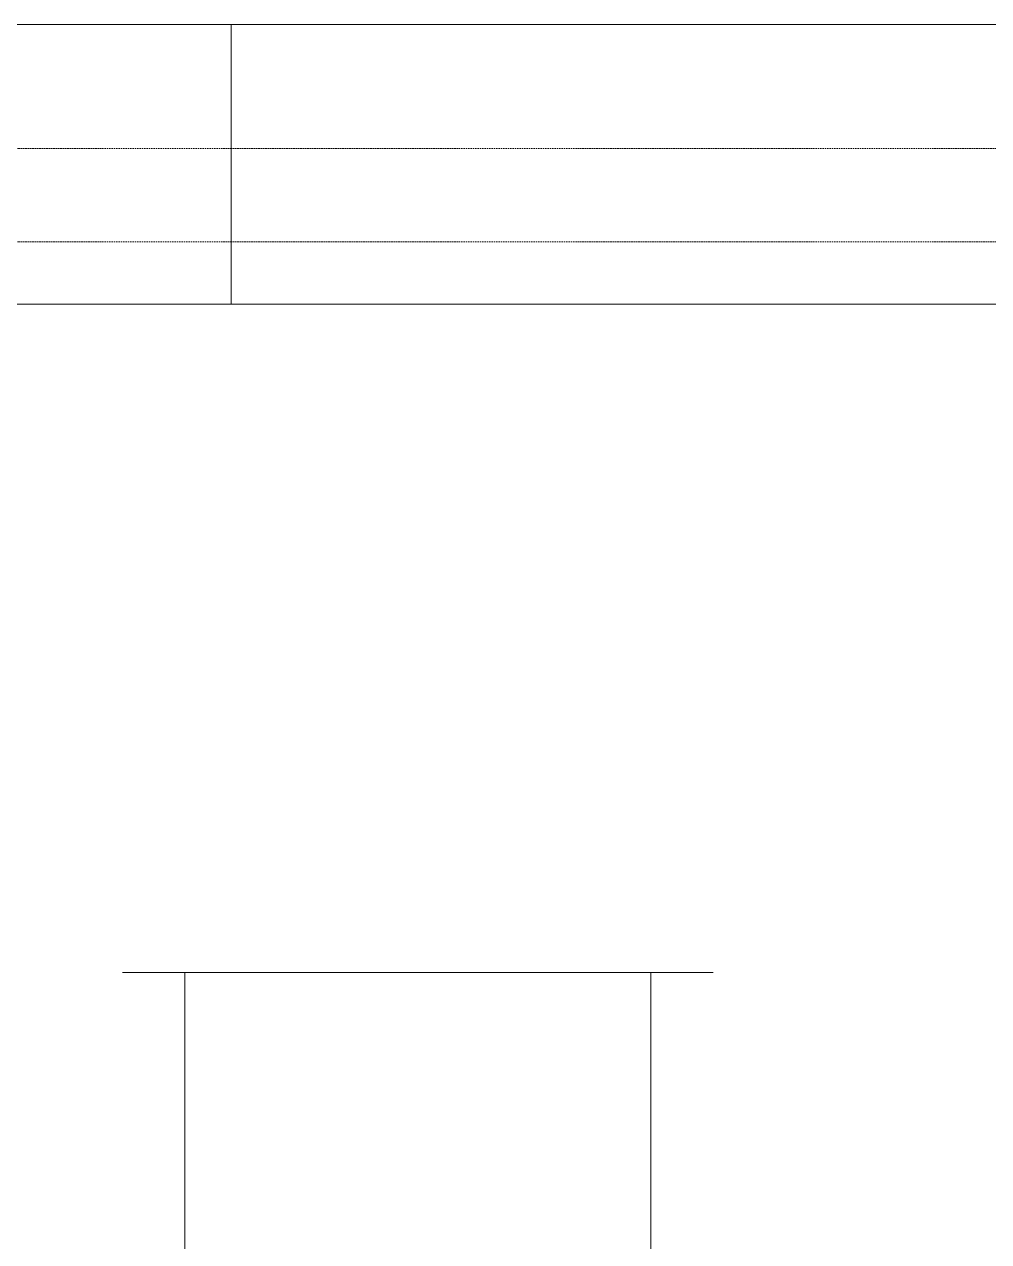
# Model space of a CAD drawing. Extents: x -3709 to 34975, y -230 to 8245.
# Drawn here: x 16567.6 to 16722.7, y 1176.6 to 1372.5 of the extents above; entities that cross this region are included whole.
import ezdxf

# ---------------------------------------------------------------- set-up
doc = ezdxf.new("R2010")
doc.units = 0
doc.linetypes.add('HIDDEN', pattern=[0.375, 0.25, -0.125])
doc.layers.get('0').update_dxf_attribs({"color": 9, "lineweight": 9})
for name, color, linetype, lineweight in [('06B', 9, 'Continuous', 9), ('06D', 9, 'Continuous', 9), ('35', 9, 'Continuous', 9), ('40', 9, 'Continuous', 9)]:
    doc.layers.add(name, color=color, linetype=linetype, lineweight=lineweight)

# ---------------------------------------------------------------- blocks, each defined once
blk = doc.blocks.new('arackabul_kanal')
blk.add_line((2182.52, -2632.56), (2277.52, -2632.56))
blk.add_lwpolyline([(2267.52, -3121.94), (2267.52, -2632.56), (2192.52, -2632.56), (2192.52, -3121.94)], close=True)
at = {"layer": '40'}
blk.add_lwpolyline([(2192.52, -2632.56), (2192.52, -3121.94, 0.417293), (2286.52, -3216.94), (2320, -3216.94), (2320, -3141.94), (2287.52, -3141.94, -0.443503), (2267.52, -3121.94), (2267.52, -2632.56)], format="xyb", close=True, dxfattribs=at)
blk = doc.blocks.new('krt-harpusta1')
for points in [[(16786.22, 292.5), (16786.22, 337.5), (14425.84, 337.5), (14425.84, 1327.5), (16786.19, 1327.5), (16786.19, 1372.5), (14380.84, 1372.5), (14380.84, 292.5), (16786.22, 292.5)], [(16600.84, 1372.5), (16600.84, 1327.5)]]:
    blk.add_lwpolyline(points)
at = {"layer": '06D', "linetype": 'HIDDEN'}
for points in [[(16786.19, 1352.5), (14400.84, 1352.5), (14400.84, 312.5), (16786.22, 312.5), (16786.22, 312.5)], [(16786.19, 1337.5), (14415.84, 1337.5), (14415.84, 327.5), (16786.22, 327.5)]]:
    blk.add_lwpolyline(points, dxfattribs=at)

msp = doc.modelspace()

# ---------------------------------------------------------------- linework, layer by layer
at = {"layer": '35'}
msp.add_lwpolyline([(16783.84, 337.5), (14425.84, 337.5), (14425.84, 1327.5), (16783.84, 1327.5)], close=True, dxfattribs=at)

# ---------------------------------------------------------------- block references
at = {"layer": '06B'}
msp.add_blockref('krt-harpusta1', (0, 0), dxfattribs=at)
at = {"layer": '06D'}
msp.add_blockref('arackabul_kanal', (14400.84, 3852.5), dxfattribs=at)

doc.saveas('drawing.dxf')
